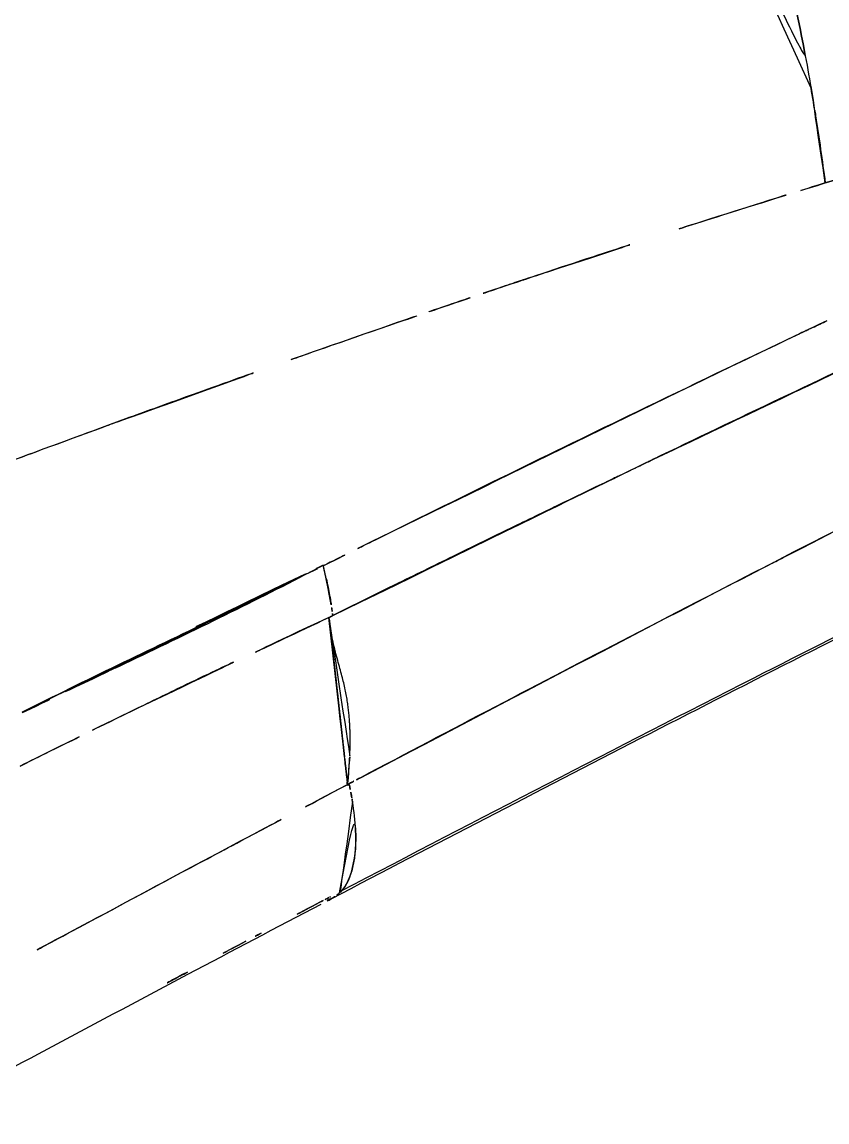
# Model space of a CAD drawing. Extents: x 16296660632 to 16296668616, y -37409619871 to -37409616241.
# Drawn here: x 16296668260.9 to 16296668300.1, y -37409617428.2 to -37409617374.5 of the extents above; entities that cross this region are included whole.
import ezdxf

# ---------------------------------------------------------------- set-up
doc = ezdxf.new("R2010")
doc.units = 0
doc.header["$LTSCALE"] = 10
doc.header["$MEASUREMENT"] = 0
doc.layers.get('0').update_dxf_attribs({"linetype": 'CONTINUOUS'})

msp = doc.modelspace()

# ---------------------------------------------------------------- linework, layer by layer
at = {"linetype": 'Continuous'}
for p, q in [((16296668276.74412, -37409617411.764961), (16296668275.830351, -37409617403.564232)), ((16296668276.811399, -37409617411.679558), (16296668276.74412, -37409617411.764961))]:
    msp.add_line(p, q, dxfattribs=at)
for points, start_tangent, end_tangent in [([(16296668284.835711, -37409617345.984291), (16296668285.18812, -37409617346.314812), (16296668286.698351, -37409617347.850029), (16296668289.495689, -37409617351.292519), (16296668291.995501, -37409617355.231071), (16296668294.1978, -37409617359.665688), (16296668296.102579, -37409617364.596359), (16296668297.70985, -37409617370.023102), (16296668299.0196, -37409617375.945908), (16296668299.34013, -37409617377.734894)], (0.734506487, -0.678601666), (0.167980962, -0.98579024)), ([(16296668299.339581, -37409617377.734978), (16296668299.018761, -37409617375.94458), (16296668297.708879, -37409617370.022057), (16296668296.1015, -37409617364.595558), (16296668294.1966, -37409617359.665031), (16296668291.9942, -37409617355.230507), (16296668289.49428, -37409617351.291969), (16296668286.696859, -37409617347.849426), (16296668285.186569, -37409617346.314148), (16296668284.83534, -37409617345.984703)], (-0.167996152, 0.985787651), (-0.734466744, 0.67864468)), ([(16296668299.34013, -37409617377.734894), (16296668299.562901, -37409617379.093323), (16296668300.031811, -37409617382.364594)], (0.167980962, -0.98579024), (0.12850032, -0.991709467)), ([(16296668300.03112, -37409617382.363091), (16296668299.56213, -37409617379.091827), (16296668299.339581, -37409617377.734978)], (-0.128526494, 0.991706076), (-0.167996152, 0.985787651)), ([(16296668300.03158, -37409617382.363251), (16296668301.475639, -37409617381.920517)], (0.955720862, 0.294274759), (0.956431845, 0.291955692)), ([(16296668296.931681, -37409617383.329208), (16296668300.03158, -37409617382.363251)], (0.954032239, 0.299704), (0.955402455, 0.295306871)), ([(16296668300.032909, -37409617382.364433), (16296668296.931379, -37409617383.328247)], (-0.955735174, -0.294228274), (-0.954170712, -0.299262849)), ([(16296668296.931379, -37409617383.328247), (16296668286.508011, -37409617386.695053)], (-0.954170712, -0.299262849), (-0.949026216, -0.315197148)), ([(16296668286.50806, -37409617386.695213), (16296668296.931681, -37409617383.329208)], (0.949092191, 0.314998432), (0.954032239, 0.299704)), ([(16296668284.421471, -37409617387.391579), (16296668284.678221, -37409617387.305473), (16296668286.50806, -37409617386.695213)], (0.948039071, 0.318153926), (0.949092191, 0.314998432)), ([(16296668286.508011, -37409617386.695053), (16296668285.42721, -37409617387.055), (16296668284.421511, -37409617387.391724)], (-0.949026216, -0.315197148), (-0.948022371, -0.318203683)), ([(16296668284.421511, -37409617387.391724), (16296668281.656879, -37409617388.325996)], (-0.948022371, -0.318203683), (-0.94670802, -0.322093038)), ([(16296668281.656891, -37409617388.326027), (16296668284.421471, -37409617387.391579)], (0.94666079, 0.322231825), (0.948039071, 0.318153926)), ([(16296668279.164591, -37409617389.179573), (16296668281.656891, -37409617388.326027)], (0.945461461, 0.32573398), (0.94666079, 0.322231825)), ([(16296668281.656879, -37409617388.325996), (16296668279.16441, -37409617389.179047)], (-0.94670802, -0.322093038), (-0.945539546, -0.325507246)), ([(16296668279.16441, -37409617389.179047), (16296668265.73155, -37409617393.941833)], (-0.945539546, -0.325507246), (-0.939554704, -0.34239883)), ([(16296668300.116211, -37409617389.0877), (16296668299.412319, -37409617389.422623), (16296668298.627159, -37409617389.797173)], (-0.903193712, -0.429233174), (-0.902338367, -0.431028388)), ([(16296668278.2978, -37409617399.678413), (16296668290.84659, -37409617393.52623), (16296668298.627029, -37409617389.796883)], (0.895509586, 0.445042225), (0.903248297, 0.429118299)), ([(16296668298.627159, -37409617389.797173), (16296668278.29924, -37409617399.681297)], (-0.902338367, -0.431028388), (-0.899008706, -0.437930755)), ([(16296668298.627029, -37409617389.796883), (16296668300.117331, -37409617389.09008)], (0.903248297, 0.429118299), (0.903821813, 0.427909022)), ([(16296668291.247511, -37409617396.041313), (16296668303.60935, -37409617390.157661), (16296668304.20269, -37409617389.878777)], (0.901007014, 0.433804518), (0.905115044, 0.425166741)), ([(16296668304.203131, -37409617389.879707), (16296668303.9074, -37409617390.019279), (16296668303.00872, -37409617390.443863), (16296668302.006611, -37409617390.91803), (16296668300.89271, -37409617391.445953), (16296668299.65873, -37409617392.031639), (16296668298.29652, -37409617392.679062), (16296668296.798149, -37409617393.392143), (16296668295.155979, -37409617394.174744), (16296668293.36257, -37409617395.030937), (16296668291.410749, -37409617395.965088), (16296668291.24831, -37409617396.042976)], (-0.90438877, -0.426709447), (-0.901720434, -0.432319625)), ([(16296668265.731701, -37409617393.942238), (16296668268.491699, -37409617392.943138), (16296668279.164591, -37409617389.179573)], (0.93973581, 0.34190146), (0.945461461, 0.32573398)), ([(16296668265.73155, -37409617393.941833), (16296668264.855021, -37409617394.261818), (16296668252.41889, -37409617398.911507)], (-0.939554704, -0.34239883), (-0.934247987, -0.356624029)), ([(16296668252.41868, -37409617398.91098), (16296668265.731701, -37409617393.942238)], (0.933827977, 0.357722391), (0.93973581, 0.34190146)), ([(16296668318.77532, -37409617395.519203), (16296668305.897511, -37409617401.916946), (16296668291.0109, -37409617409.477631), (16296668275.959129, -37409617417.292458)], (-0.897446187, -0.441123952), (-0.885560222, -0.464524588)), ([(16296668297.987499, -37409617400.639587), (16296668313.65745, -37409617392.666893)], (0.889051889, 0.457806442), (0.89333887, 0.449383649)), ([(16296668291.24831, -37409617396.042976), (16296668289.29368, -37409617396.981667), (16296668287.004709, -37409617398.085297), (16296668284.53751, -37409617399.280937), (16296668281.887751, -37409617400.573189), (16296668279.04973, -37409617401.968147), (16296668276.017731, -37409617403.472939)], (-0.901720434, -0.432319625), (-0.894903971, -0.446258762)), ([(16296668276.0177, -37409617403.472733), (16296668289.708229, -37409617396.783447), (16296668291.247511, -37409617396.041313)], (0.896445165, 0.443154676), (0.901007014, 0.433804518)), ([(16296668311.223261, -37409617399.140617), (16296668296.555361, -37409617406.522652), (16296668276.41234, -37409617416.928482)], (-0.895345342, -0.445372561), (-0.885816554, -0.464035594)), ([(16296668278.29924, -37409617399.681297), (16296668275.541201, -37409617401.022614)], (-0.899008706, -0.437930756), (-0.899533577, -0.436851626)), ([(16296668275.556749, -37409617401.04464), (16296668278.2978, -37409617399.678413)], (0.894465673, 0.447136623), (0.895509586, 0.445042225)), ([(16296668275.541201, -37409617401.022614), (16296668274.66305, -37409617401.448921)], (-0.899533577, -0.436851626), (-0.899647349, -0.436617277)), ([(16296668275.552191, -37409617401.045326), (16296668275.743999, -37409617401.880707), (16296668275.899481, -37409617402.691719), (16296668275.97377, -37409617403.156273)], (0.240634621, -0.970615773), (0.146031254, -0.989279977)), ([(16296668297.987671, -37409617400.639931), (16296668290.50783, -37409617404.504807), (16296668277.401779, -37409617411.367813)], (-0.889339125, -0.457248204), (-0.884350345, -0.466823808)), ([(16296668277.402031, -37409617411.368271), (16296668297.25141, -37409617401.018867), (16296668297.987499, -37409617400.639587)], (0.885513169, 0.464614278), (0.889051889, 0.457806442)), ([(16296668274.677219, -37409617401.478157), (16296668270.18903, -37409617403.729012), (16296668265.582411, -37409617405.956078), (16296668264.31332, -37409617406.559082)], (-0.889893038, -0.456169247), (-0.903711781, -0.428141351)), ([(16296668274.66305, -37409617401.448921), (16296668260.857969, -37409617408.159027)], (-0.899647349, -0.436617277), (-0.898063215, -0.439866414)), ([(16296668274.22735, -37409617401.69854), (16296668274.677219, -37409617401.478157)], (0.89819767, 0.439591795), (0.897880556, 0.440239147)), ([(16296668274.22821, -37409617401.700249), (16296668274.67576, -37409617401.475601)], (0.893966248, 0.448134297), (0.893495159, 0.449072823)), ([(16296668274.675711, -37409617401.475487), (16296668275.165661, -37409617401.235909), (16296668275.552191, -37409617401.045326)], (0.89895082, 0.438049567), (0.895702519, 0.444653794)), ([(16296668275.94306, -37409617402.954979), (16296668275.899651, -37409617402.690689), (16296668275.7456, -37409617401.879356), (16296668275.556749, -37409617401.04464)], (-0.155716334, 0.987801814), (-0.236709773, 0.971580405)), ([(16296668260.868759, -37409617408.180962), (16296668265.5438, -37409617405.892479), (16296668270.15184, -37409617403.677094), (16296668274.22735, -37409617401.69854)], (0.895895805, 0.44426423), (0.89819767, 0.439591795)), ([(16296668275.973761, -37409617403.156273), (16296668275.94306, -37409617402.954979)], (-0.145702728, 0.989328416), (-0.155716334, 0.987801814)), ([(16296668275.97377, -37409617403.156273), (16296668276.01782, -37409617403.473503)], (0.146031254, -0.989279977), (0.128873147, -0.991661087)), ([(16296668275.98243, -37409617403.215797), (16296668275.973761, -37409617403.156273)], (-0.142673413, 0.98976982), (-0.145702727, 0.989328416)), ([(16296668264.313311, -37409617406.559052), (16296668274.22821, -37409617401.700249)], (0.900867618, 0.434093924), (0.893966248, 0.448134297)), ([(16296668275.83045, -37409617403.565193), (16296668266.5252, -37409617407.979477)], (-0.903169684, -0.429283731), (-0.900488392, -0.434880048)), ([(16296668275.83062, -37409617403.565292), (16296668275.92227, -37409617404.2136), (16296668276.030939, -37409617404.761543), (16296668276.146009, -37409617405.238533), (16296668276.25979, -37409617405.664864), (16296668276.36705, -37409617406.054962), (16296668276.46452, -37409617406.418701), (16296668276.550409, -37409617406.762413), (16296668276.624029, -37409617407.089798), (16296668276.68553, -37409617407.40271), (16296668276.735571, -37409617407.701637), (16296668276.775209, -37409617407.986237), (16296668276.805679, -37409617408.255737), (16296668276.828279, -37409617408.509163), (16296668276.844339, -37409617408.745506), (16296668276.855089, -37409617408.963966), (16296668276.861679, -37409617409.164032), (16296668276.86508, -37409617409.345444), (16296668276.866159, -37409617409.508308), (16296668276.86561, -37409617409.653091), (16296668276.864, -37409617409.780586), (16296668276.861759, -37409617409.891907), (16296668276.859209, -37409617409.988426), (16296668276.856569, -37409617410.071739), (16296668276.85396, -37409617410.143646), (16296668276.85146, -37409617410.206146), (16296668276.849079, -37409617410.261299), (16296668276.84676, -37409617410.31134), (16296668276.84446, -37409617410.358543)], (0.118186704, -0.992991391), (-0.049997304, -0.998749353)), ([(16296668275.856371, -37409617403.732849), (16296668275.845221, -37409617403.67556), (16296668275.83062, -37409617403.565292)], (-0.180564928, 0.983563067), (-0.114256367, 0.993451299)), ([(16296668275.837259, -37409617403.562057), (16296668275.897619, -37409617403.53244), (16296668275.957781, -37409617403.502739), (16296668276.0177, -37409617403.472733)], (0.898440656, 0.439094964), (0.892884854, 0.450285063)), ([(16296668275.86709, -37409617403.832176), (16296668275.8605, -37409617403.758293), (16296668275.856371, -37409617403.732849)], (-0.084800981, 0.996397909), (-0.180564927, 0.983563067)), ([(16296668276.01782, -37409617403.473503), (16296668275.990419, -37409617403.487068), (16296668275.83074, -37409617403.565804)], (-0.895768254, -0.444521356), (-0.897093234, -0.441841294)), ([(16296668276.017731, -37409617403.472939), (16296668275.98243, -37409617403.215797)], (-0.129232766, 0.991614286), (-0.142673412, 0.98976982)), ([(16296668275.87323, -37409617403.887779), (16296668275.86762, -37409617403.838158), (16296668275.86709, -37409617403.832176)], (-0.121440281, 0.99259874), (-0.08480098, 0.996397909)), ([(16296668275.890261, -37409617404.041748), (16296668275.88068, -37409617403.954224), (16296668275.874941, -37409617403.902), (16296668275.87323, -37409617403.887779)], (-0.110425646, 0.993884388), (-0.121440282, 0.99259874)), ([(16296668275.91242, -37409617404.241913), (16296668275.91151, -37409617404.233658), (16296668275.893351, -37409617404.069511), (16296668275.890261, -37409617404.041748)], (-0.109816149, 0.993951917), (-0.110425646, 0.993884388)), ([(16296668276.5891, -37409617410.362572), (16296668276.58304, -37409617410.307854), (16296668276.564899, -37409617410.143677), (16296668276.546749, -37409617409.979523), (16296668276.528601, -37409617409.815353), (16296668276.51045, -37409617409.651176), (16296668276.4923, -37409617409.487022), (16296668276.47415, -37409617409.322853), (16296668276.455999, -37409617409.158684), (16296668276.437851, -37409617408.994507), (16296668276.419701, -37409617408.830353), (16296668276.40155, -37409617408.666183), (16296668276.3834, -37409617408.502007), (16296668276.36525, -37409617408.337837), (16296668276.347111, -37409617408.173683), (16296668276.328951, -37409617408.009506), (16296668276.310801, -37409617407.845337), (16296668276.29265, -37409617407.681168), (16296668276.2745, -37409617407.516998), (16296668276.25635, -37409617407.352829), (16296668276.238199, -37409617407.188667), (16296668276.22006, -37409617407.024498), (16296668276.20191, -37409617406.860329), (16296668276.18376, -37409617406.696167), (16296668276.165609, -37409617406.532013), (16296668276.147461, -37409617406.367844), (16296668276.129299, -37409617406.203667), (16296668276.11116, -37409617406.039497), (16296668276.09301, -37409617405.875328), (16296668276.07486, -37409617405.711159), (16296668276.0567, -37409617405.546989), (16296668276.038561, -37409617405.38282), (16296668276.020411, -37409617405.218674), (16296668276.00226, -37409617405.054497), (16296668275.98411, -37409617404.890327), (16296668275.96596, -37409617404.726158), (16296668275.947809, -37409617404.561989), (16296668275.929661, -37409617404.39782), (16296668275.91242, -37409617404.241913)], (-0.109884647, 0.993944347), (-0.109816149, 0.993951917)), ([(16296668266.525749, -37409617407.980614), (16296668268.867861, -37409617406.844513), (16296668275.83036, -37409617403.564247)], (0.898395196, 0.439187968), (0.906107202, 0.423048151)), ([(16296668264.31332, -37409617406.559082), (16296668260.868759, -37409617408.180962)], (-0.903711781, -0.428141351), (-0.905521861, -0.424299609)), ([(16296668260.882151, -37409617408.208763), (16296668264.313311, -37409617406.559052)], (0.901350657, 0.433090052), (0.900867618, 0.434093924)), ([(16296668266.5252, -37409617407.979477), (16296668260.76651, -37409617410.811897)], (-0.900488392, -0.434880048), (-0.895015362, -0.446035315)), ([(16296668260.76932, -37409617410.81752), (16296668262.20149, -37409617410.110207), (16296668266.525749, -37409617407.980614)], (0.896546045, 0.442950549), (0.898395196, 0.439187968)), ([(16296668276.6738, -37409617411.128677), (16296668276.655649, -37409617410.964523), (16296668276.637501, -37409617410.800346), (16296668276.61935, -37409617410.636177), (16296668276.6012, -37409617410.472023), (16296668276.5891, -37409617410.362572)], (-0.110908967, 0.99383057), (-0.109884647, 0.993944347)), ([(16296668276.84446, -37409617410.358543), (16296668276.84206, -37409617410.405273), (16296668276.839451, -37409617410.453934), (16296668276.836451, -37409617410.50705), (16296668276.83288, -37409617410.567177), (16296668276.82851, -37409617410.636963), (16296668276.82305, -37409617410.719254), (16296668276.816139, -37409617410.816978), (16296668276.80773, -37409617410.928139), (16296668276.800751, -37409617411.015343), (16296668276.79262, -37409617411.111732), (16296668276.783621, -37409617411.213364), (16296668276.77408, -37409617411.31601), (16296668276.764441, -37409617411.415321), (16296668276.75526, -37409617411.506348), (16296668276.747259, -37409617411.583099), (16296668276.73991, -37409617411.651817), (16296668276.732389, -37409617411.718613), (16296668276.732321, -37409617411.721169)], (-0.049997304, -0.998749353), (-0.018491033, -0.999829026)), ([(16296668276.69211, -37409617411.294411), (16296668276.6738, -37409617411.128677)], (-0.105944189, 0.994372078), (-0.110908967, 0.99383057)), ([(16296668276.652571, -37409617411.763443), (16296668271.53664, -37409617414.471123)], (-0.883127229, -0.469133561), (-0.883769209, -0.467923055)), ([(16296668276.65251, -37409617411.763329), (16296668276.732441, -37409617411.721169)], (0.884510337, 0.466520593), (0.88453742, 0.46646924)), ([(16296668276.731529, -37409617411.721497), (16296668276.652571, -37409617411.763443)], (-0.883080107, -0.469222254), (-0.883127229, -0.469133561)), ([(16296668276.737789, -37409617411.770592), (16296668276.69211, -37409617411.294411)], (-0.09366243, 0.995604012), (-0.105944189, 0.994372078)), ([(16296668276.732321, -37409617411.721169), (16296668276.737789, -37409617411.770592)], (-0.018491034, -0.999829026), (0.257329962, -0.966323595)), ([(16296668276.732441, -37409617411.721169), (16296668276.734249, -37409617411.737679), (16296668276.73605, -37409617411.75415), (16296668276.73806, -37409617411.772743)], (0.109851933, -0.993947963), (0.106892635, -0.994270569)), ([(16296668276.73806, -37409617411.772743), (16296668276.76663, -37409617411.736519), (16296668276.789049, -37409617411.708054), (16296668276.81142, -37409617411.679573)], (0.619780444, 0.784775255), (0.61759337, 0.786497571)), ([(16296668276.81126, -37409617411.678261), (16296668277.402031, -37409617411.368271)], (0.885500244, 0.464638911), (0.885513169, 0.464614278)), ([(16296668276.81142, -37409617411.679573), (16296668276.827459, -37409617411.753143)], (0.215086464, -0.97659501), (0.210985939, -0.977489096)), ([(16296668276.82753, -37409617411.753143), (16296668276.81126, -37409617411.678261)], (-0.210244552, 0.977648827), (-0.214402869, 0.976745315)), ([(16296668276.827459, -37409617411.753143), (16296668276.93602, -37409617412.299843)], (0.210985939, -0.977489096), (0.177646528, -0.984094361)), ([(16296668277.401779, -37409617411.367813), (16296668276.811399, -37409617411.679573)], (-0.884350345, -0.466823808), (-0.884216809, -0.46707669)), ([(16296668276.935699, -37409617412.299896), (16296668276.82753, -37409617411.753143)], (-0.17700348, 0.984210226), (-0.210244552, 0.977648827)), ([(16296668276.93602, -37409617412.299843), (16296668276.969139, -37409617412.490318)], (0.177646528, -0.984094361), (0.164823648, -0.986323053)), ([(16296668271.53726, -37409617414.47229), (16296668276.65251, -37409617411.763329)], (0.883016374, 0.469342181), (0.884510337, 0.466520592)), ([(16296668276.979731, -37409617412.554619), (16296668277.128361, -37409617413.953972), (16296668276.9848, -37409617415.761879), (16296668276.388809, -37409617416.961456), (16296668276.35047, -37409617416.999283)], (0.160352016, -0.987059892), (-0.723048296, -0.690797483)), ([(16296668276.96887, -37409617412.491493), (16296668276.935699, -37409617412.299896)], (-0.164136206, 0.986437685), (-0.17700348, 0.984210226)), ([(16296668276.969139, -37409617412.490318), (16296668276.979731, -37409617412.554619)], (0.164823647, -0.986323053), (0.160352015, -0.987059892)), ([(16296668276.97925, -37409617412.554703), (16296668276.96887, -37409617412.491493)], (-0.159749482, 0.987157588), (-0.164136206, 0.986437685)), ([(16296668276.35029, -37409617416.999077), (16296668276.387461, -37409617416.962379), (16296668276.98307, -37409617415.76281), (16296668277.127171, -37409617413.95446), (16296668276.97925, -37409617412.554703)], (0.72241892, 0.691455642), (-0.159749483, 0.987157588)), ([(16296668271.53664, -37409617414.471123), (16296668269.90365, -37409617415.337311), (16296668263.25775, -37409617418.89386), (16296668256.794319, -37409617422.377968)], (-0.883769209, -0.467923055), (-0.877942668, -0.47876578)), ([(16296668275.95467, -37409617417.284019), (16296668276.35029, -37409617416.999077)], (0.883813992, 0.467838463), (0.72241892, 0.691455642)), ([(16296668276.35047, -37409617416.999283), (16296668275.95533, -37409617417.283623)], (-0.723048296, -0.690797483), (-0.88378962, -0.467884502)), ([(16296668275.43992, -37409617417.563583), (16296668268.935551, -37409617420.99366), (16296668261.64356, -37409617424.871712), (16296668255.47267, -37409617428.183769)], (-0.885249966, -0.465115574), (-0.880218989, -0.474567732)), ([(16296668275.388201, -37409617417.465202), (16296668272.5215, -37409617418.972893)], (-0.885358531, -0.464908886), (-0.884750923, -0.466064163)), ([(16296668275.38854, -37409617417.46582), (16296668275.808319, -37409617417.245628)], (0.885511212, 0.464618007), (0.885614974, 0.464420195)), ([(16296668275.808069, -37409617417.245171), (16296668275.38858, -37409617417.465149)], (-0.885664826, -0.46432512), (-0.885559816, -0.464525362)), ([(16296668275.95533, -37409617417.283623), (16296668275.388201, -37409617417.465202)], (-0.88378962, -0.467884502), (-0.992828109, -0.119550597)), ([(16296668275.95915, -37409617417.290833), (16296668275.43992, -37409617417.563583)], (-0.885358351, -0.464909227), (-0.885249966, -0.465115574)), ([(16296668275.808319, -37409617417.245628), (16296668275.90794, -37409617417.193398)], (0.885614974, 0.464420195), (0.885639682, 0.464373075)), ([(16296668275.907909, -37409617417.192833), (16296668275.808069, -37409617417.245171)], (-0.885689857, -0.464277371), (-0.885664825, -0.46432512)), ([(16296668272.5215, -37409617418.972893), (16296668271.77667, -37409617419.36541)], (-0.884750923, -0.466064163), (-0.88458777, -0.466373753)), ([(16296668271.77667, -37409617419.36541), (16296668268.92502, -37409617420.871368)], (-0.88458777, -0.466373753), (-0.883942806, -0.467595033)), ([(16296668268.92502, -37409617420.871368), (16296668268.22035, -37409617421.244278), (16296668267.269159, -37409617421.748177)], (-0.883942806, -0.467595033), (-0.883553248, -0.468330715))]:
    msp.add_spline(points, degree=3, dxfattribs=dict(at, start_tangent=start_tangent, end_tangent=end_tangent))

doc.saveas('drawing.dxf')
